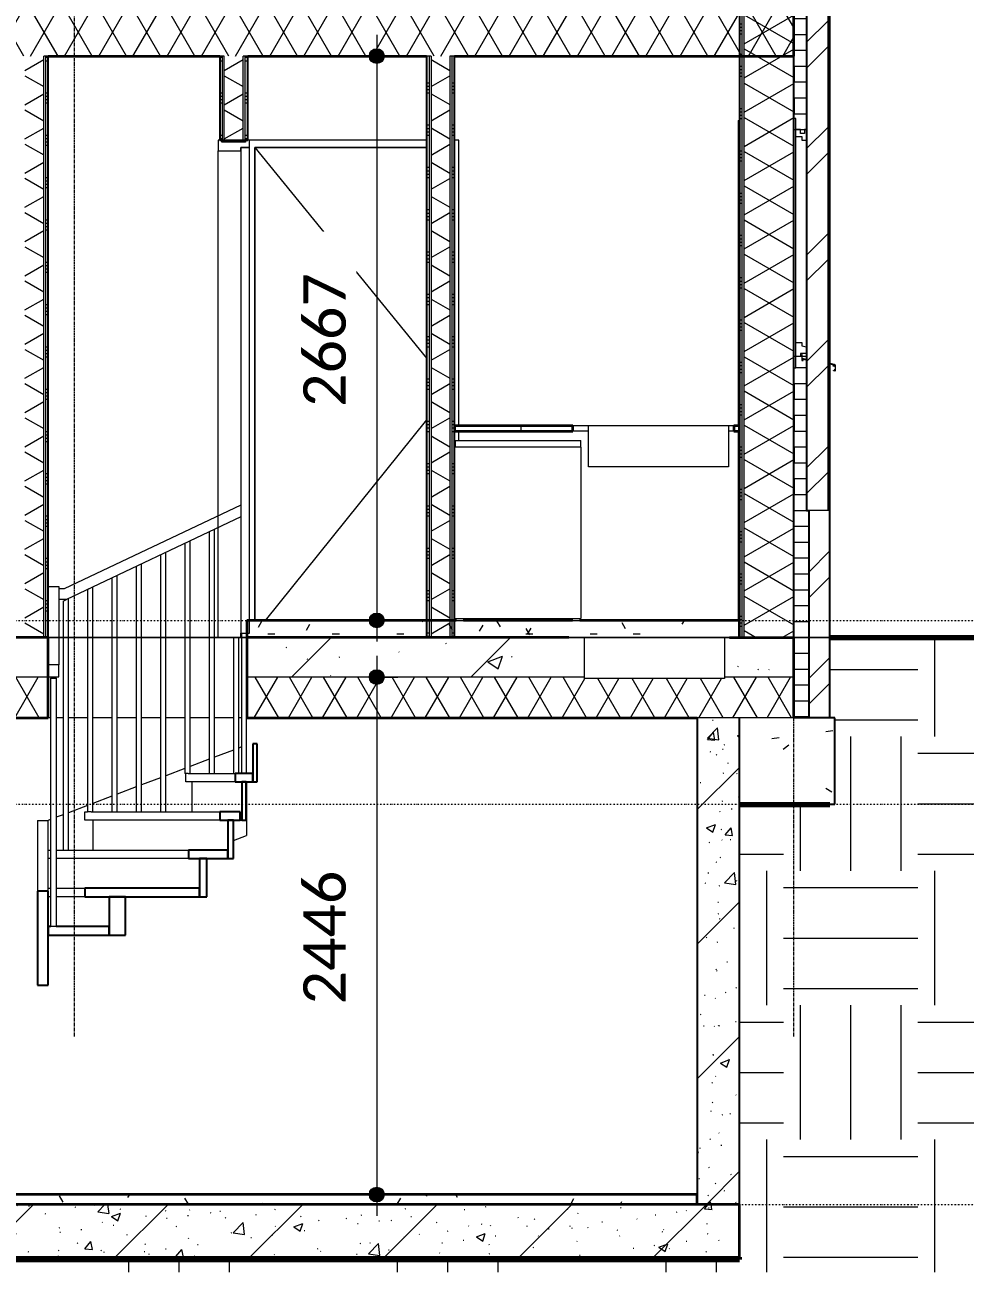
# Model space of a CAD drawing. Header units: millimetres. Extents: x -9622 to 8910, y -3000 to 10688.
# Drawn here: x 859 to 5303, y -3000 to 2895 of the extents above; entities that cross this region are included whole.
import ezdxf

# ---------------------------------------------------------------- set-up
doc = ezdxf.new("R2010")
doc.units = ezdxf.units.MM
for name, pattern in [('Dash dot', [15.875, 6.35, -4.7625, 0, -4.7625]), ('grid', [24, 15, -3, 3, -3]), ('IMPORT-HIDDEN _2_', [25, 12.5, -12.5])]:
    doc.linetypes.add(name, pattern=pattern)
for name, color, linetype, lineweight in [('A-ANNO-DIMS', 211, 'Continuous', 9), ('A-ANNO-DIMS-100', 211, 'Continuous', 9), ('A-DOOR', 31, 'Continuous', 9), ('A-FLOR', 192, 'Continuous', 9), ('A-FLOR-HRAL', 11, 'Continuous', 9), ('A-FLOR-LEVL', 51, 'Continuous', 9), ('A-FLOR-MCUT', 51, 'Continuous', 9), ('A-FLOR-PATT', 8, 'Continuous', 35), ('A-GENM', 13, 'Continuous', 9), ('A-GLAZ', 151, 'Continuous', 9), ('A-WALL', 113, 'Continuous', 9), ('A-WALL-PATT', 111, 'Continuous', 25), ('C-BLDG-PADS', 91, 'Continuous', 9), ('C-TOPO', 7, 'Continuous', 9), ('E-ELEC-EQPM', 71, 'Continuous', 9), ('G-IMPT', 8, 'Continuous', 9), ('I-WALL', 2, 'Continuous', 9), ('kaart_114279_503471_50_dwg', 8, 'Continuous', 9), ('P-SANR-FIXT', 6, 'Continuous', 9), ('PAND', 1, 'Continuous', 9), ('PERCEEL', 250, 'Continuous', 9), ('RASTERVERDELING', 55, 'IMPORT-HIDDEN _2_', 9), ('S-FNDN', 32, 'Continuous', 9), ('S-GRID', 1, 'Continuous', 9), ('S-STRS', 31, 'Continuous', 9), ('WEG', 55, 'Continuous', 9)]:
    doc.layers.add(name, color=color, linetype=linetype, lineweight=lineweight)
doc.styles.add('Calibri', font='calibri.ttf', dxfattribs={"height": 200})
doc.dimstyles.new('00_BR_maatvoering_2_0mm', dxfattribs={"dimscale": 304.8, "dimtxt": 235.469685, "dimasz": 0.918635, "dimexe": 0.328084, "dimexo": 0.0625, "dimgap": 0.229659, "dimtad": 1, "dimdec": 0, "dimzin": 0, "dimdsep": 46, "dimtxsty": 'Calibri', "dimblk1": 'DOTSMALL', "dimblk2": 'DOTSMALL', "dimsah": 1, "dimcen": 0.09, "dimdle": 0.328084, "dimazin": 0, "dimtfac": 1, "dimtdec": 4, "dimtix": 1, "dimtmove": 0, "dimatfit": 3, "dimfxl": 0.328084, "dimfxlon": 1, "dimtvp": 1, "dimtfill": 1, "dimtolj": 1, "dimtzin": 0, "dimarcsym": 2})
pattern_1 = [(45, (-635.1, 2150), (-251.447, 251.447), []), (45, (-635.1, 2531), (-251.447, 251.447), [])]
pattern_2 = [(0, (-635.1, 2150), (635, 635), [635, -635]), (0, (-635.1, 2388.1), (635, 635), [635, -635]), (0, (-635.1, 2626.25), (635, 635), [635, -635]), (90, (-555.7, 2705.6), (-635, 635), [635, -635]), (90, (-317.6, 2705.6), (-635, 635), [635, -635]), (90, (-79.47, 2705.6), (-635, 635), [635, -635])]
pattern_3 = [(0, (-635.09, 2150), (406.4, 101.6), [33.528, -271.272, 33.528, -271.272, -1625.6]), (0, (-635.09, 2150), (406.4, 101.6), [-609.6, 33.528, -576.072, 33.528, -271.272, -711.2]), (0, (-635.09, 2150), (406.4, 101.6), [-1524, 33.528, -169.672, 33.528, -474.472]), (120, (-482.69, 2200.8), (-291.1882, 301.1527), [33.528, -271.272, 33.528, -271.272, -1625.6]), (120, (-482.69, 2200.8), (-291.1882, 301.1527), [-609.6, 33.528, -576.072, 33.528, -271.272, -711.2]), (120, (-482.69, 2200.8), (-291.1882, 301.1527), [-1524, 33.528, -169.672, 33.528, -474.472]), (240, (-431.89, 2404), (-115.2118, -402.7527), [33.528, -271.272, 33.528, -271.272, -1625.6]), (240, (-431.89, 2404), (-115.2118, -402.7527), [-609.6, 33.528, -576.072, 33.528, -271.272, -711.2]), (240, (-431.89, 2404), (-115.2118, -402.7527), [-1524, 33.528, -169.672, 33.528, -474.472])]
pattern_4 = [(180, (2889.24, 1373.5), (-4e-13, -200), []), (180, (2889.24, 1389.5), (-4e-13, -200), []), (180, (2889.24, 1405.5), (-4e-13, -200), []), (180, (2889.24, 1421.5), (-4e-13, -200), [])]
pattern_5 = [(360, (1779.84, 1373.5), (4e-13, 200), []), (360, (1779.84, 1357.5), (4e-13, 200), []), (360, (1779.84, 1341.5), (4e-13, 200), []), (360, (1779.84, 1325.5), (4e-13, 200), [])]

# ---------------------------------------------------------------- blocks, each defined once
blk = doc.blocks.new('32_EA_binnenkozijn_hardhout_deurzonderbovenlicht - 1000x2730-1442049-D-D')
at = {"layer": 'A-DOOR'}
for p, q in [((2757.2, 2350), (1919.8, 2350)), ((1945.2, 2315), (2757.2, 1319.6)), ((2757.2, 2315), (1945.2, 2315)), ((1945.2, 2315), (1945.2, 80)), ((1945.2, 80), (1945.2, 2315)), ((1945.2, 2315), (2757.2, 2315)), ((2910.2, 2350), (2889.2, 2350)), ((2910.2, 1000), (2910.2, 2350)), ((2757.2, 1028.5), (1993.6, 80)), ((2910.2, 930), (2910.2, 975))]:
    blk.add_line(p, q, dxfattribs=at)
blk = doc.blocks.new('Electronics_Appliances_Panasonic-Brasil_Lava-e-seca-Panasonic-NA-S107F2WB - NA-S107F2WB-1142292-D-D')
at = {"layer": 'E-ELEC-EQPM'}
for p, q in [((2891.7, 89.1), (2891.7, 899.3)), ((3486.7, 899.3), (2891.7, 899.3)), ((2892.2, 899.9), (2892.2, 929)), ((3486.7, 899.3), (3486.7, 89.1)), ((2891.7, 89.1), (3486.7, 89.1)), ((2897.3, 80), (2897.3, 89.1)), ((2897.3, 80), (2931.5, 80)), ((2931.5, 89.1), (2931.5, 80)), ((3447, 80), (3447, 89.1)), ((3447, 80), (3481.2, 80)), ((3481.2, 89.1), (3481.2, 80))]:
    blk.add_line(p, q, dxfattribs=at)
at = {"layer": 'E-ELEC-EQPM', "flags": 128}
for points in [[(2892.3, 930), (2892.2, 930), (2892.2, 930), (2892.1, 930), (2892, 930), (2892, 930), (2891.9, 930), (2892.3, 930), (2951, 930), (3016, 930), (3080.4, 930), (3144.8, 930), (3209.3, 930), (3273.7, 930), (3338.2, 930), (3401.9, 930), (3478.7, 930)], [(2892.3, 899.8), (2892.2, 899.8), (2892.2, 899.8), (2892.1, 899.8), (2892, 899.8), (2892, 899.8), (2891.9, 899.8), (2892.3, 899.8), (2951, 899.8), (3016, 899.8), (3080.4, 899.8), (3144.8, 899.8), (3209.3, 899.8), (3273.7, 899.8), (3338.2, 899.8), (3401.9, 899.8), (3478.7, 899.8)], [(3478.7, 930), (3480.9, 930), (3486.3, 930)], [(3478.7, 899.8), (3483, 899.8), (3486.3, 899.8)]]:
    blk.add_lwpolyline(points, dxfattribs=at)
at = {"layer": 'G-IMPT'}
for p, q in [((2891.8, 930), (2891.8, 899.8)), ((3486.3, 899.8), (3486.3, 930))]:
    blk.add_line(p, q, dxfattribs=at)
blk = doc.blocks.new('kaart_114279_503471_50_dwg-1497297-D-D')
at = {"layer": 'PAND'}
blk.add_line((7724, 0), (3857.3, 0), dxfattribs=at)
at = {"layer": 'PAND', "flags": 128}
blk.add_lwpolyline([(1381.3, 0), (1851.4, 0), (-2927.9, 0), (-3816.9, 0), (-706.7, 0), (-1034.6, 0), (2946.6, 0), (4447.9, 0), (5199.7, 0)], close=True, dxfattribs=at)
for points in [[(-1512.8, 0), (2958.1, 0), (3020.7, 0)], [(3857.3, 0), (1303.8, 0), (7724, 0)]]:
    blk.add_lwpolyline(points, dxfattribs=at)
at = {"layer": 'PERCEEL'}
blk.add_line((7724, 0), (-4865.3, 0), dxfattribs=at)
at = {"layer": 'PERCEEL', "flags": 128}
for points in [[(-6087.7, 0), (-4865.3, 0), (7724, 0)], [(-914.9, 0), (2666, 0), (2511.3, 0), (3449.4, 0), (-4252.2, 0), (-5032.9, 0), (-5192.5, 0), (-5674.8, 0), (-5357.7, 0), (-6087.7, 0)], [(7724, 0), (4718.9, 0), (4772.2, 0), (-1099.5, 0), (-3825.3, 0), (-3722.3, 0), (-6087.7, 0)], [(-6087.7, 0), (-4252.2, 0), (3449.4, 0), (7724, 0)], [(-4865.3, 0), (-4466.1, 0), (-3825.3, 0), (-1099.5, 0), (4772.2, 0), (5291, 0), (7724, 0)], [(7724, 0), (2666, 0), (-914.9, 0), (7724, 0)], [(7724, 0), (3449.4, 0), (2511.3, 0), (2666, 0), (7724, 0)], [(7724, 0), (4772.2, 0), (4718.9, 0), (7724, 0)], [(7724, 0), (5291, 0), (4772.2, 0), (7724, 0)]]:
    blk.add_lwpolyline(points, dxfattribs=at)
at = {"layer": 'RASTERVERDELING'}
blk.add_line((-6087.7, 0), (7724, 0), dxfattribs=at)
at = {"layer": 'WEG'}
for p, q in [((7724, 0), (-6087.7, 0)), ((-6087.7, 0), (7724, 0))]:
    blk.add_line(p, q, dxfattribs=at)
blk = doc.blocks.new('Railing - 25mm-3026677-D-D')
at = {"layer": 'A-FLOR-HRAL'}
for p, q in [((1881.8, 20), (1881.8, -643.6)), ((1906.8, -643.6), (1906.8, 20))]:
    blk.add_line(p, q, dxfattribs=at)
blk = doc.blocks.new('Railing - 25mm-3026714-D-D')
at = {"layer": 'A-FLOR-HRAL', "lineweight": 18}
blk.add_line((1006.7, -187.7), (981.7, -187.7), dxfattribs=at)
at = {"layer": 'A-FLOR-HRAL'}
for p, q in [((981.7, -187.7), (981.7, -192.9)), ((981.7, -192.9), (1006.7, -192.9)), ((981.7, -1367.2), (981.7, -192.9)), ((1006.7, -192.9), (1006.7, -187.7)), ((1006.7, -192.9), (1006.7, -1367.2)), ((1006.7, -1367.2), (981.7, -1367.2))]:
    blk.add_line(p, q, dxfattribs=at)
blk = doc.blocks.new('Railing - 25mm-2918722-D-D')
at = {"layer": 'A-FLOR-HRAL'}
for p, q in [((981.7, -187.7), (981.7, -185.9)), ((1006.7, -185.9), (1006.7, -187.7))]:
    blk.add_line(p, q, dxfattribs=at)
blk = doc.blocks.new('Railing - 25mm-3026722-D-D')
at = {"layer": 'A-FLOR-HRAL'}
for p, q in [((1039.2, 171.3), (1055.6, 179.1)), ((1064.2, -1005.4), (1064.2, 183.2)), ((1039.2, 171.3), (1039.2, -1005.4))]:
    blk.add_line(p, q, dxfattribs=at)
blk = doc.blocks.new('Railing - 25mm-2918736-D-D')
at = {"layer": 'A-FLOR-HRAL'}
for p, q in [((1179.2, -824.5), (1179.2, 237.6)), ((1154.2, 225.7), (1163.9, 230.3)), ((1154.2, 225.7), (1154.2, -824.5)), ((1172, -824.5), (1154.2, -824.5))]:
    blk.add_line(p, q, dxfattribs=at)
blk = doc.blocks.new('Railing - 25mm-3026724-D-D')
at = {"layer": 'A-FLOR-HRAL'}
for p, q in [((1269.2, 280.2), (1269.2, -824.5)), ((1294.2, -824.5), (1294.2, 292))]:
    blk.add_line(p, q, dxfattribs=at)
blk = doc.blocks.new('Railing - 25mm-3026726-D-D')
at = {"layer": 'A-FLOR-HRAL'}
for p, q in [((1384.2, 334.6), (1384.2, -824.5)), ((1409.2, -824.5), (1409.2, 346.4))]:
    blk.add_line(p, q, dxfattribs=at)
blk = doc.blocks.new('Railing - 25mm-3026728-D-D')
at = {"layer": 'A-FLOR-HRAL'}
for p, q in [((1499.2, 389), (1499.2, -824.5)), ((1524.2, -824.5), (1524.2, 400.9))]:
    blk.add_line(p, q, dxfattribs=at)
blk = doc.blocks.new('Railing - 25mm-3026730-D-D')
at = {"layer": 'A-FLOR-HRAL'}
for p, q in [((1614.2, 443.5), (1614.2, -643.6)), ((1639.2, -643.6), (1639.2, 455.3)), ((1629.6, -643.6), (1614.2, -643.6))]:
    blk.add_line(p, q, dxfattribs=at)
blk = doc.blocks.new('Railing - 25mm-3026732-D-D')
at = {"layer": 'A-FLOR-HRAL'}
for p, q in [((1729.2, 497.9), (1729.2, -643.6)), ((1754.2, -643.6), (1754.2, 509.7))]:
    blk.add_line(p, q, dxfattribs=at)
blk = doc.blocks.new('Railing - 25mm-3026734-D-D')
at = {"layer": 'A-FLOR-HRAL'}
for p, q in [((1844.2, 0), (1844.2, -643.6)), ((1869.2, -643.6), (1869.2, 0))]:
    blk.add_line(p, q, dxfattribs=at)
blk = doc.blocks.new('Railing - Railing-2589563-D-D')
at = {"layer": 'A-FLOR-HRAL'}
for p, q in [((1879.8, 624.5), (1044.4, 229.1)), ((1879.8, 569.2), (1055.6, 179.1)), ((969.2, 240.8), (1019.2, 240.8)), ((1019.2, 240.8), (1019.2, -130.3)), ((1044.4, 229.1), (1019.2, 229.1)), ((1055.6, 179.1), (1019.2, 179.1))]:
    blk.add_line(p, q, dxfattribs=at)
at = {"layer": 'A-FLOR-HRAL', "lineweight": 18}
for p, q in [((969.2, -130.3), (969.2, -185.9)), ((1019.2, -130.3), (969.2, -130.3)), ((1019.2, -185.9), (1019.2, -130.3)), ((969.2, -185.9), (1019.2, -185.9))]:
    blk.add_line(p, q, dxfattribs=at)
for name in ['Railing - 25mm-3026732-D-D', 'Railing - 25mm-3026730-D-D', 'Railing - 25mm-3026728-D-D', 'Railing - 25mm-3026726-D-D', 'Railing - 25mm-2918736-D-D', 'Railing - 25mm-3026724-D-D', 'Railing - 25mm-3026722-D-D', 'Railing - 25mm-3026677-D-D', 'Railing - 25mm-3026734-D-D', 'Railing - 25mm-2918722-D-D', 'Railing - 25mm-3026714-D-D']:
    blk.add_blockref(name, (0, 0))
blk = doc.blocks.new('Top Rail Type - Top Rail_Internal_-2589589-D-D')
at = {"layer": 'A-FLOR-HRAL'}
for p, q in [((1879.8, 624.5), (1044.4, 229.1)), ((1879.8, 569.2), (1055.6, 179.1)), ((969.2, 240.8), (1019.2, 240.8)), ((1019.2, 240.8), (1019.2, -130.3)), ((1044.4, 229.1), (1019.2, 229.1)), ((1055.6, 179.1), (1019.2, 179.1)), ((969.2, -130.3), (969.2, -185.9)), ((1019.2, -130.3), (969.2, -130.3)), ((1019.2, -185.9), (1019.2, -130.3)), ((969.2, -185.9), (1019.2, -185.9))]:
    blk.add_line(p, q, dxfattribs=at)
blk = doc.blocks.new('74_EB_zinken spoelbak - Stainless Steel-2596522-D-D')
at = {"layer": 'P-SANR-FIXT'}
for p, q in [((3429.2, -1), (3429.2, 1)), ((3429.2, 1), (4189.2, 1)), ((4189.2, 1), (4189.2, -1)), ((3503.2, -1), (3429.2, -1)), ((3503.2, -194.3), (3503.2, -1)), ((4165.2, -1), (3503.2, -1)), ((4165.2, -1), (4165.2, -194.3)), ((4189.2, -1), (4165.2, -1)), ((4165.2, -194.3), (3503.2, -194.3))]:
    blk.add_line(p, q, dxfattribs=at)
blk = doc.blocks.new('KOZIJn_deur - KOZIJn_deur-2858515-D-D')
at = {"layer": 'A-GENM'}
for p, q in [((4230.5, 2443), (4237.2, 2443)), ((4230.5, 2443), (4230.5, 1000)), ((4237.2, 2443), (4233, 2443)), ((4233, 2443), (4233, 2400)), ((4233, 2400), (4237.2, 2400)), ((4230.5, 975), (4230.5, 79.8))]:
    blk.add_line(p, q, dxfattribs=at)
blk = doc.blocks.new('32_EA_binnenkozijn_hardhout_deurzonderbovenlicht - 900x2730-V6-D-D')
at = {"layer": 'A-DOOR', "lineweight": 18}
for p, q in [((1789.8, 2350), (1771.8, 2350)), ((1771.8, 2350), (1771.8, 2300)), ((1771.8, 2300), (1879.8, 2300)), ((1789.8, 2340), (1789.8, 2350)), ((1901.8, 2340), (1789.8, 2340)), ((1919.8, 2315), (1879.8, 2315)), ((1879.8, 2315), (1879.8, 20)), ((1879.8, 2300), (1879.8, 2315)), ((1879.8, 2315), (1919.8, 2315)), ((1919.8, 2350), (1901.8, 2350)), ((1901.8, 2350), (1901.8, 2340)), ((1919.8, 2315), (1919.8, 2350)), ((1919.8, 20), (1919.8, 2315)), ((1879.8, 20), (1919.8, 20))]:
    blk.add_line(p, q, dxfattribs=at)
at = {"layer": 'A-DOOR'}
for p, q in [((1771.8, 0), (1771.8, 2300)), ((1879.8, 0), (1879.8, 20)), ((1879.8, 0), (1771.8, 0)), ((1881.8, 0), (1879.8, 0))]:
    blk.add_line(p, q, dxfattribs=at)
blk = doc.blocks.new('KOZIJN_TYPE_D keuken - KOZIJN_TYPE_D keuken-3292433-D-D')
at = {"layer": 'A-GENM'}
for p, q in [((4524.7, 2400), (4543.7, 2400)), ((4503.7, 1394), (4530.7, 1394)), ((4530.7, 1394), (4530.7, 1377.2)), ((4530.7, 1377.2), (4553.7, 1373.6)), ((4524.7, 1327), (4503.7, 1327)), ((4524.7, 1341), (4524.7, 1327)), ((4553.7, 1341), (4524.7, 1341)), ((4530.7, 1327), (4524.7, 1327)), ((4553.7, 1327), (4532.3, 1327))]:
    blk.add_line(p, q, dxfattribs=at)
at = {"layer": 'A-GLAZ'}
for p, q in [((4503.7, 2453), (4493.7, 2453)), ((4503.7, 2400), (4503.7, 2453)), ((4493.7, 2400), (4503.7, 2400)), ((4524.7, 2400), (4503.7, 2400)), ((4503.7, 1327), (4503.7, 2400)), ((4503.7, 2367), (4530.7, 2367)), ((4524.7, 2381), (4524.7, 2400)), ((4543.7, 2381), (4524.7, 2381)), ((4530.7, 2367), (4530.7, 2350)), ((4553.7, 2400), (4543.7, 2400)), ((4543.7, 2400), (4543.7, 2381)), ((4530.7, 2350), (4553.7, 2350)), ((4503.7, 1327), (4493.7, 1327)), ((4503.7, 1274), (4503.7, 1327)), ((4493.7, 1274), (4503.7, 1274))]:
    blk.add_line(p, q, dxfattribs=at)
blk = doc.blocks.new('41_ISR_lb_vebo_waterslag_10_graden - WS60 160-3292628-D-D')
at = {"layer": 'A-GENM'}
for p, q in [((4532.3, 1337), (4530.7, 1337)), ((4530.7, 1337), (4530.7, 1309)), ((4530.7, 1309), (4537.9, 1307.7)), ((4532.3, 1317.3), (4532.3, 1337)), ((4553.7, 1313.5), (4532.3, 1317.3)), ((4532.3, 1310.3), (4532.3, 1315.2)), ((4532.3, 1315.2), (4553.7, 1311.5)), ((4538.1, 1309.3), (4532.3, 1310.3)), ((4537.9, 1307.7), (4538.1, 1309.3)), ((4686.6, 1290.1), (4663.7, 1294.1)), ((4663.7, 1292.1), (4684.5, 1288.4)), ((4684.5, 1283.7), (4678.1, 1284.3)), ((4678.1, 1284.3), (4678.1, 1282.7)), ((4678.1, 1282.7), (4686.1, 1282)), ((4681.8, 1263.4), (4680.9, 1263.4)), ((4680.9, 1263.4), (4680.9, 1260.5)), ((4680.9, 1260.5), (4680.9, 1263.4)), ((4680.9, 1263.4), (4681.8, 1263.4)), ((4680.9, 1260.5), (4687.2, 1259.4)), ((4682.3, 1261.9), (4681.8, 1263.4)), ((4681.8, 1263.4), (4682.3, 1261.9)), ((4684.5, 1261.5), (4682.3, 1261.9)), ((4682.3, 1261.9), (4684.5, 1261.5)), ((4684.5, 1288.4), (4684.5, 1283.7)), ((4686.1, 1264.6), (4684.5, 1264.9)), ((4684.5, 1264.9), (4684.5, 1261.5)), ((4686.1, 1282), (4686.1, 1288.5)), ((4686.1, 1261.2), (4686.1, 1264.6)), ((4687.5, 1261), (4686.1, 1261.2)), ((4686.1, 1261.2), (4687.5, 1261)), ((4689.1, 1285.1), (4689.1, 1262.4)), ((4690.7, 1262.3), (4690.7, 1285.1))]:
    blk.add_line(p, q, dxfattribs=at)
for centre, radius, start, end in [((4685.7, 1285.1), 3.4, 0, 83.24574), ((4685.7, 1285.1), 3.4, 0, 83.24574), ((4685.7, 1285.1), 5, 0, 80), ((4685.7, 1285.1), 5, 0, 80), ((4687.7, 1262.3), 3, 260.00944, 0), ((4687.7, 1262.3), 3, 260.00944, 0), ((4687.7, 1262.4), 1.42, 259.98087, 360), ((4687.7, 1262.4), 1.42, 259.98087, 360)]:
    blk.add_arc(centre, radius, start, end, dxfattribs=at)
blk = doc.blocks.new('DIMBLOCK1-D-D')
at = {"layer": 'A-ANNO-DIMS-100'}
h = blk.add_hatch(color=256, dxfattribs=at)
edge = h.paths.add_edge_path()
edge.add_arc((2522, -188), 35, 0, 360)
h = blk.add_hatch(color=256, dxfattribs=at)
edge = h.paths.add_edge_path()
edge.add_arc((2522, -2633.5), 35, 0, 360)
for p, q in [((2522, -88), (2522, -2733.5)), ((2522, -188), (2422, -188)), ((2522, -188), (2622, -188)), ((2522, -2633.5), (2422, -2633.5)), ((2522, -2633.5), (2622, -2633.5))]:
    blk.add_line(p, q, dxfattribs=at)
for centre in [(2522, -188), (2522, -2633.5)]:
    blk.add_circle(centre, 35, dxfattribs=at)
at = {"layer": 'A-ANNO-DIMS-100', "color": 0, "insert": (2174.8, -1735), "char_height": 200, "width": 778.208, "attachment_point": 1, "rotation": 90, "line_spacing_factor": 1.158048, "style": 'Calibri', "bg_fill": 3, "box_fill_scale": 1.25, "bg_fill_color": 256, "bg_fill_true_color": 13158600, "bg_fill_transparency": 0}
blk.add_mtext('2446', dxfattribs=at)
blk = doc.blocks.new('_DotSmall')
at = {"color": 0, "linetype": 'ByBlock', "const_width": 0.5}
blk.add_lwpolyline([(-0.0625, 0, 1), (0.0625, 0, 1)], format="xyb", close=True, dxfattribs=at)
blk = doc.blocks.new('DIMBLOCK2-D-D')
at = {"layer": 'A-ANNO-DIMS-100'}
h = blk.add_hatch(color=256, dxfattribs=at)
edge = h.paths.add_edge_path()
edge.add_arc((2522, 2747), 35, 0, 360)
h = blk.add_hatch(color=256, dxfattribs=at)
edge = h.paths.add_edge_path()
edge.add_arc((2522, 80), 35, 0, 360)
for p, q in [((2522, 2847), (2522, -20)), ((2522, 2747), (2422, 2747)), ((2522, 2747), (2622, 2747)), ((2522, 80), (2422, 80)), ((2522, 80), (2622, 80))]:
    blk.add_line(p, q, dxfattribs=at)
for centre in [(2522, 2747), (2522, 80)]:
    blk.add_circle(centre, 35, dxfattribs=at)
at = {"layer": 'A-ANNO-DIMS-100', "color": 0, "insert": (2174.8, 1089.2), "char_height": 200, "width": 778.208, "attachment_point": 1, "rotation": 90, "line_spacing_factor": 1.158048, "style": 'Calibri', "bg_fill": 3, "box_fill_scale": 1.25, "bg_fill_color": 256, "bg_fill_true_color": 13158600, "bg_fill_transparency": 0}
blk.add_mtext('2667', dxfattribs=at)

msp = doc.modelspace()

# ---------------------------------------------------------------- hatches: boundary and pattern name
at = {"layer": 'A-FLOR-PATT', "lineweight": 9}
h = msp.add_hatch(dxfattribs=at)
h.set_pattern_fill('FP_1', color=256, angle=-210, style=0, pattern_type=2)
h.set_pattern_definition([(240, (-262.75, 3000), (121.2436, -70), []), (300, (-262.75, 3000), (121.2436, 70), [])])
h.paths.add_polyline_path([(-5019.2, 2747), (4493.7, 2747), (4493.7, 2982), (-5019.2, 2982), (-5019.2, 2768.6)])
h = msp.add_hatch(dxfattribs=at)
h.set_pattern_fill('FP_50', color=256, style=0, pattern_type=2)
h.set_pattern_definition([(90, (-635.1, 2150), (-320, 2e-14), [])])
h.paths.add_polyline_path([(3407.9, 975), (3449.2, 975), (3449.2, 1000), (2889.2, 1000), (2889.2, 975), (3300, 975)])
h.paths.add_polyline_path([(4237.2, 975), (4237.2, 1000), (4209.2, 999), (4209.2, 975), (4217.1, 975)])
h = msp.add_hatch(dxfattribs=at)
h.set_pattern_fill('FP_31', color=256, style=0, pattern_type=2)
h.set_pattern_definition(pattern_3)
h.paths.add_polyline_path([(-4702.9, 0), (-4702.9, 80), (-4762.7, 80), (-4762.7, 0)])
h.paths.add_polyline_path([(-908.3, 0), (-294.8, 0), (-294.8, 80), (-1409, 80), (-1409, 0), (-1339.9, 0)])
h.paths.add_polyline_path([(-4682.7, 0), (-4242.9, 0), (-4242.9, 80), (-4682.7, 80), (-4682.7, 2)])
h.paths.add_polyline_path([(-162.8, 0), (837.2, 0), (837.2, 80), (-162.8, 80), (-162.8, 17.7)])
h.paths.add_polyline_path([(-1623.8, 0), (-1623.8, 80), (-2336.7, 80), (-2336.7, 0), (-1771.5, 0)])
h.paths.add_polyline_path([(4189.2, 0), (4237.2, 1), (4237.2, 80), (1907.2, 80), (1907.2, 0), (4189.2, 1)])
h.paths.add_polyline_path([(-4222.7, 0), (-4012.8, 0), (-4012.8, 80), (-4222.7, 80), (-4222.7, 13.4)])
h.paths.add_polyline_path([(-2447.8, 0), (-2447.8, 80), (-3901.7, 80), (-3901.7, 0), (-2472.9, 0)])
h = msp.add_hatch(dxfattribs=at)
h.set_pattern_fill('FP_9', color=256, style=0, pattern_type=2)
h.set_pattern_definition([(45, (-635.1, 2150), (-424.264, 424.264), []), (50, (-635.1, 2150), (717.26, -62.75), [75, -825]), (355, (-635.1, 2150), (-138.75, 752.19), [60, -660]), (100.451, (-575.3, 2144.8), (578.514, 689.44), [63.74, -701.14]), (46.184, (-635.1, 2350), (1067.24, -165.52), [112.5, -1237.5]), (96.636, (-546.2, 2336.2), (934.66, 974.12), [95.61, -1051.71]), (351.184, (-635.1, 2350), (934.67, 974.12), [90, -990]), (21, (-535.1, 2300), (596.907, -402.62), [75, -825]), (326, (-535.1, 2300), (243.32, 725.15), [60, -660]), (71.451, (-485.35, 2266.45), (840.225, 322.525), [63.74, -701.14]), (37.5, (-635.1, 2150), (12.16, 332.894), [3.353, -648.647, 3.353, -666.647, -662.5]), (37.5, (-635.1, 2150), (12.16, 332.894), [-1322, 3.353, -659.147]), (7.5, (-635.1, 2150), (263.07, 394.412), [3.353, -378.647, 3.353, -633.647, -252.5]), (7.5, (-635.1, 2150), (263.07, 394.412), [-1019, 3.353, -249.147]), (327.5, (-858.1, 2150), (533.822, -22.555), [3.353, -246.647, 3.353, -776.647, -1035]), (327.5, (-858.1, 2150), (533.822, -22.555), [-1030, 3.353, -1031.647]), (317.5, (-958.1, 2150), (583.186, 100.105), [3.353, -321.647, 3.353, -514.647, -735]), (317.5, (-958.1, 2150), (583.186, 100.105), [-843, 3.35, -731.65]), (317.5, (-958.1, 2150), (583.186, 100.105), [3.353, -321.647, 3.353, -514.647, -735]), (317.5, (-958.1, 2150), (583.186, 100.105), [-843, 3.35, -731.65])])
h.paths.add_polyline_path([(-5019.2, -188), (969.2, -188), (969.2, 0), (-5019.2, 0)])
h.paths.add_polyline_path([(4493.7, -188), (4493.7, 0), (4165.2, -1), (4165.2, -188), (4271.1, -188)])
h.paths.add_polyline_path([(3503.2, -188), (3503.2, -1), (1907.2, 0), (1907.2, -188), (3407.9, -188)])
h = msp.add_hatch(dxfattribs=at)
h.set_pattern_fill('FP_8', color=256, angle=-210, style=0, pattern_type=2)
h.set_pattern_definition([(240, (-262.75, -0.0004), (121.2436, -70), []), (300, (-262.75, -0.0004), (121.2436, 70), [])])
h.paths.add_polyline_path([(-4762.8, -380), (969.2, -380), (969.2, -188), (-5019.2, -188), (-5019.2, -380)])
h.paths.add_polyline_path([(4493.7, -380), (4493.7, -188), (4165.2, -188), (4165.2, -194.3), (3503.2, -194.3), (3503.2, -188), (1907.2, -188), (1907.2, -380), (4271.1, -380)])
h = msp.add_hatch(dxfattribs=at)
h.set_pattern_fill('FP_31', color=256, style=0, pattern_type=2)
h.set_pattern_definition(pattern_3)
h.paths.add_polyline_path([(-969.5, -2680), (4037.2, -2680), (4037.2, -2633.5), (-969.5, -2633.5)])
h = msp.add_hatch(dxfattribs=at)
h.set_pattern_fill('FP_45', color=256, angle=135, style=0, pattern_type=2)
h.set_pattern_definition([(45, (-635.1, 2150), (-318.198, 318.198), []), (50, (-635.1, 2150), (430.356, -37.652), [45, -495]), (355, (-635.1, 2150), (-83.25, 451.315), [36, -396]), (100.451, (-599.23, 2146.86), (347.109, 413.66), [38.244, -420.685]), (46.184, (-635.1, 2270), (640.344, -99.314), [67.5, -742.5]), (96.636, (-581.7, 2261.7), (560.793, 584.475), [57.366, -631.03]), (351.184, (-635.1, 2270), (560.8, 584.47), [54, -594]), (21, (-575.1, 2240), (358.144, -241.572), [45, -495]), (326, (-575.1, 2240), (145.99, 435.09), [36, -396]), (71.451, (-545.25, 2219.87), (504.135, 193.515), [38.244, -420.685]), (37.5, (-635.09, 2150), (4.864, 133.1575), [3.353, -257.447, 3.353, -264.647, -265]), (37.5, (-635.09, 2150), (4.864, 133.1575), [-528.8, 3.353, -261.647]), (7.5, (-635.09, 2150), (105.2278, 157.7647), [3.353, -149.447, 3.353, -251.447, -101]), (7.5, (-635.09, 2150), (105.2278, 157.7647), [-407.6, 3.353, -97.647]), (327.5, (-724.29, 2150), (213.529, -9.022), [3.353, -96.647, 3.353, -308.647, -414]), (327.5, (-724.29, 2150), (213.529, -9.022), [-412, 3.353, -410.647]), (317.5, (-764.3, 2150), (233.2745, 40.042), [3.353, -126.647, 3.353, -203.847, -294]), (317.5, (-764.3, 2150), (233.2745, 40.042), [-337.2, 3.353, -290.647])])
h.paths.add_polyline_path([(-1169.5, -2930), (4237.2, -2930), (4237.2, -2680), (-1169.5, -2680)])
at = {"layer": 'A-WALL-PATT', "lineweight": 9}
h = msp.add_hatch(dxfattribs=at)
h.set_pattern_fill('FP_20', color=256, style=0, pattern_type=2)
h.set_pattern_definition(pattern_1)
h.paths.add_polyline_path([(4563.7, 600), (4653.7, 600), (4653.7, 4467.2), (4553.7, 4467.2), (4553.7, 600)])
h = msp.add_hatch(dxfattribs=at)
h.set_pattern_fill('FP_7', color=256, style=0, pattern_type=2)
h.set_pattern_definition([(0, (4608.74, 0), (0, 75), []), (90, (4608.74, 0), (-112.5, 75), [75, -75])])
h.paths.add_polyline_path([(4532.3, 1315.2), (4532.3, 1310.3), (4538.1, 1309.3), (4537.9, 1307.7), (4530.7, 1309), (4531.2, 1310.9)])
h.paths.add_polyline_path([(4532.3, 1317.3), (4553.7, 1313.5), (4553.7, 1327), (4532.3, 1327)])
h.paths.add_polyline_path([(4553.7, 600), (4553.7, 1311.5), (4532.3, 1315.2), (4531.9, 1315.2), (4530.7, 1310.3), (4530.7, 1327), (4503.7, 1327), (4503.7, 1274), (4493.7, 1274), (4493.7, 600)])
h.paths.add_polyline_path([(4553.7, 2400), (4553.7, 3047), (4493.7, 3047), (4493.7, 2453), (4503.7, 2453), (4503.7, 2400), (4543.7, 2400)])
h = msp.add_hatch(dxfattribs=at)
h.set_pattern_fill('FP_26', color=256, angle=-180, style=0, pattern_type=2)
h.set_pattern_definition([(360, (4237.24, 1500), (4e-13, 200), []), (360, (4237.24, 1484), (4e-13, 200), []), (360, (4237.24, 1468), (4e-13, 200), []), (360, (4237.24, 1452), (4e-13, 200), [])])
h.paths.add_polyline_path([(4237.2, 0), (4249.7, 0), (4249.7, 3000), (4237.2, 3000), (4237.2, 17.7)])
h = msp.add_hatch(dxfattribs=at)
h.set_pattern_fill('FP_25', color=256, angle=-210, style=0, pattern_type=2)
h.set_pattern_definition([(330, (4237.24, 1500), (70, 121.244), []), (30, (4237.24, 1500), (-70, 121.244), [])])
h.paths.add_polyline_path([(4271.1, 0), (4493.7, 0), (4493.7, 3000), (4258.7, 3000), (4258.7, 0)])
h = msp.add_hatch(dxfattribs=at)
h.set_pattern_fill('FP_14', color=256, angle=-210, style=0, pattern_type=2)
h.set_pattern_definition([(330, (837.2, 1373.5), (70, 121.244), []), (30, (837.2, 1373.5), (-70, 121.244), [])])
h.paths.add_polyline_path([(858.7, 0), (947.7, 0), (947.7, 2747), (858.7, 2747), (858.7, 17.7)])
h = msp.add_hatch(dxfattribs=at)
h.set_pattern_fill('FP_13', color=256, angle=-180, style=0, pattern_type=2)
h.set_pattern_definition([(360, (837.2, 1373.5), (4e-13, 200), []), (360, (837.2, 1357.5), (4e-13, 200), []), (360, (837.2, 1341.5), (4e-13, 200), []), (360, (837.2, 1325.5), (4e-13, 200), [])])
h.paths.add_polyline_path([(956.7, 0), (969.2, 0), (969.2, 2747), (956.7, 2747), (956.7, 17.7)])
h = msp.add_hatch(dxfattribs=at)
h.set_pattern_fill('FP_48', color=256, angle=-180, style=0, pattern_type=2)
h.set_pattern_definition(pattern_5)
h.paths.add_polyline_path([(1792.3, 2350), (1792.3, 2747), (1779.8, 2747), (1779.8, 2350), (1789.3, 2350)])
h = msp.add_hatch(dxfattribs=at)
h.set_pattern_fill('FP_49', color=256, angle=-210, style=0, pattern_type=2)
h.set_pattern_definition([(330, (1779.84, 1373.5), (70, 121.244), []), (30, (1779.84, 1373.5), (-70, 121.244), [])])
h.paths.add_polyline_path([(1890.3, 2350), (1890.3, 2747), (1801.3, 2747), (1801.3, 2350)])
h = msp.add_hatch(dxfattribs=at)
h.set_pattern_fill('FP_48', color=256, angle=-180, style=0, pattern_type=2)
h.set_pattern_definition(pattern_5)
h.paths.add_polyline_path([(1911.8, 2350), (1911.8, 2747), (1899.3, 2747), (1899.3, 2350)])
h = msp.add_hatch(dxfattribs=at)
h.set_pattern_fill('FP_46', color=256, angle=180, style=0, pattern_type=2)
h.set_pattern_definition(pattern_4)
h.paths.add_polyline_path([(2757.2, 0), (2769.7, 0), (2769.7, 2747), (2757.2, 2747), (2757.2, 17.7)])
h = msp.add_hatch(dxfattribs=at)
h.set_pattern_fill('FP_47', color=256, angle=150, style=0, pattern_type=2)
h.set_pattern_definition([(150, (2889.24, 1373.5), (-70, -121.244), []), (210, (2889.24, 1373.5), (70, -121.244), [])])
h.paths.add_polyline_path([(2778.7, 0), (2867.7, 0), (2867.7, 2747), (2778.7, 2747), (2778.7, 17.7)])
h = msp.add_hatch(dxfattribs=at)
h.set_pattern_fill('FP_46', color=256, angle=180, style=0, pattern_type=2)
h.set_pattern_definition(pattern_4)
h.paths.add_polyline_path([(2876.7, 0), (2889.2, 0), (2889.2, 2747), (2876.7, 2747), (2876.7, 17.7)])
h = msp.add_hatch(dxfattribs=at)
h.set_pattern_fill('FP_19', color=256, style=0, pattern_type=2)
h.set_pattern_definition([(0, (-1242.76, 0), (0, 75), []), (90, (-1242.76, 0), (-112.5, 75), [75, -75])])
h.paths.add_polyline_path([(4563.7, -380), (4563.7, 600), (4493.7, 600), (4493.7, -380)])
h = msp.add_hatch(dxfattribs=at)
h.set_pattern_fill('FP_20', color=256, style=0, pattern_type=2)
h.set_pattern_definition(pattern_1)
h.paths.add_polyline_path([(4663.7, -380), (4663.7, 600), (4563.7, 600), (4563.7, -380)])
h = msp.add_hatch(dxfattribs=at)
h.set_pattern_fill('FP_51', color=256, angle=135, style=0, pattern_type=2)
h.set_pattern_definition([(45, (-635.1, 2150), (-318.198, 318.198), []), (50, (-635.1, 2150), (430.356, -37.652), [45, -495]), (355, (-635.1, 2150), (-83.25, 451.315), [36, -396]), (100.451, (-599.23, 2146.86), (347.109, 413.66), [38.244, -420.685]), (46.184, (-635.1, 2270), (640.344, -99.314), [67.5, -742.5]), (96.636, (-581.7, 2261.7), (560.793, 584.475), [57.366, -631.03]), (351.184, (-635.1, 2270), (560.8, 584.47), [54, -594]), (21, (-575.1, 2240), (358.144, -241.572), [45, -495]), (326, (-575.1, 2240), (145.99, 435.09), [36, -396]), (71.451, (-545.25, 2219.87), (504.135, 193.515), [38.244, -420.685]), (37.5, (-635.09, 2150), (4.864, 133.1575), [3.353, -257.447, 3.353, -264.647, -265]), (37.5, (-635.09, 2150), (4.864, 133.1575), [-528.8, 3.353, -261.647]), (7.5, (-635.09, 2150), (105.2278, 157.7647), [3.353, -149.447, 3.353, -251.447, -101]), (7.5, (-635.09, 2150), (105.2278, 157.7647), [-407.6, 3.353, -97.647]), (327.5, (-724.29, 2150), (213.529, -9.022), [3.353, -96.647, 3.353, -308.647, -414]), (327.5, (-724.29, 2150), (213.529, -9.022), [-412, 3.353, -410.647]), (317.5, (-764.3, 2150), (233.2745, 40.042), [3.353, -126.647, 3.353, -203.847, -294]), (317.5, (-764.3, 2150), (233.2745, 40.042), [-337.2, 3.353, -290.647])])
h.paths.add_polyline_path([(4237.2, -2680), (4237.2, -380), (4037.2, -380), (4037.2, -2680)])
h = msp.add_hatch(dxfattribs=at)
h.set_pattern_fill('FP_10', color=256, style=0, pattern_type=2)
h.set_pattern_definition([(50, (-635.1, 2150), (728.737, -63.756), [76.2, -838.2]), (355, (-635.1, 2150), (-140.97, 764.23), [60.96, -670.56]), (100.451, (-574.36, 2144.7), (587.77, 700.47), [64.76, -712.36]), (46.184, (-635.1, 2353.2), (1084.32, -168.17), [114.3, -1257.3]), (96.636, (-544.7, 2339.2), (949.61, 989.71), [97.14, -1068.54]), (351.184, (-635.1, 2353.2), (949.62, 989.7), [91.44, -1005.84]), (21, (-533.5, 2302.4), (606.46, -409.06), [76.2, -838.2]), (326, (-533.5, 2302.4), (247.21, 736.75), [60.96, -670.56]), (71.451, (-482.95, 2268.3), (853.67, 327.685), [64.76, -712.36]), (37.5, (-635.1, 2150), (12.355, 338.22), [33.528, -628.904, 33.528, -647.192, -673.1]), (37.5, (-635.1, 2150), (12.355, 338.22), [-1343.15, 33.53, -639.57]), (7.5, (-635.1, 2150), (267.279, 400.722), [33.528, -354.584, 33.528, -613.664, -256.54]), (7.5, (-635.1, 2150), (267.279, 400.722), [-1035.304, 33.53, -223.01]), (327.5, (-861.66, 2150), (542.363, -22.915), [33.528, -220.472, 33.528, -758.952, -1051.56]), (327.5, (-861.66, 2150), (542.363, -22.915), [-1046.48, 33.53, -1018.03]), (317.5, (-963.26, 2150), (592.517, 101.707), [33.528, -296.672, 33.528, -492.76, -746.76]), (317.5, (-963.26, 2150), (592.517, 101.707), [-856.49, 33.53, -713.23])])
h.paths.add_polyline_path([(4687.2, -788), (4687.2, -380), (4237.2, -380), (4237.2, -788), (4271.1, -788)])
at = {"layer": 'C-TOPO'}
h = msp.add_hatch(dxfattribs=at)
h.set_pattern_fill('FP_29', color=256, style=0, pattern_type=2)
h.set_pattern_definition(pattern_2)
h.paths.add_polyline_path([(4663.7, -3000), (7315.1, -3000), (7315.1, 0), (4663.7, 0), (4663.7, -380), (4687.2, -380), (4687.2, -788), (4663.7, -788), (4663.7, -1732.9)])
h = msp.add_hatch(dxfattribs=at)
h.set_pattern_fill('FP_29', color=256, style=0, pattern_type=2)
h.set_pattern_definition(pattern_2)
h.paths.add_polyline_path([(4663.7, -3000), (4663.7, -790.2), (4237.2, -790.2), (4237.2, -3000), (4415.6, -3000)])
h = msp.add_hatch(dxfattribs=at)
h.set_pattern_fill('FP_29', color=256, style=0, pattern_type=2)
h.set_pattern_definition(pattern_2)
h.paths.add_polyline_path([(818.2, -3000), (4237.2, -3000), (4237.2, -2940.2), (-1169.5, -2940.2), (-1169.5, -3000)])

# ---------------------------------------------------------------- linework, layer by layer
at = {"layer": 'A-FLOR', "lineweight": 35}
for p, q in [((4493.7, 2747), (4493.7, 3000)), ((969.2, 2747), (1779.8, 2747)), ((1911.8, 2747), (2757.2, 2747)), ((2889.2, 2747), (4493.7, 2747)), ((3449.2, 1000), (2889.2, 1000)), ((2889.2, 1000), (2889.2, 975)), ((2889.2, 975), (3449.2, 975)), ((3449.2, 975), (3449.2, 999)), ((4237.2, 1000), (4209.2, 1000)), ((4209.2, 999), (4209.2, 975)), ((4209.2, 975), (4237.2, 975)), ((4237.2, 975), (4237.2, 1000)), ((1907.2, 80), (1907.2, -380)), ((2897.3, 80), (1907.2, 80)), ((3447, 80), (2931.5, 80)), ((4237.2, 80), (3481.2, 80)), ((4237.2, 0), (4237.2, 80)), ((969.2, 0), (-1512.8, 0)), ((969.2, -380), (969.2, 0)), ((3429.2, 0), (1907.2, 0)), ((4189.2, 0), (4493.7, 0)), ((4493.7, -380), (4493.7, 0)), ((-969.5, -380), (969.2, -380)), ((1907.2, -380), (4037.2, -380)), ((4037.2, -2633.5), (-969.5, -2633.5)), ((4037.2, -2680), (4037.2, -2633.5)), ((4237.2, -2680), (-1169.5, -2680)), ((4237.2, -2930), (4237.2, -2680)), ((-1169.5, -2930), (4237.2, -2930))]:
    msp.add_line(p, q, dxfattribs=at)
at = {"layer": 'A-FLOR'}
for p, q in [((3523.2, 975), (3449.2, 975)), ((4209.2, 975), (4185.2, 975)), ((1019.2, 0), (1039.2, 0)), ((1064.2, 0), (1154.2, 0)), ((1179.2, 0), (1269.2, 0)), ((1294.2, 0), (1384.2, 0)), ((1409.2, 0), (1499.2, 0)), ((1524.2, 0), (1614.2, 0)), ((1639.2, 0), (1729.2, 0)), ((1754.2, 0), (1771.8, 0)), ((981.7, -380), (969.2, -380)), ((1039.2, -380), (1006.7, -380)), ((1154.2, -380), (1064.2, -380)), ((1269.2, -380), (1179.2, -380)), ((1384.2, -380), (1294.2, -380)), ((1499.2, -380), (1409.2, -380)), ((1614.2, -380), (1524.2, -380)), ((1729.2, -380), (1639.2, -380)), ((1844.2, -380), (1754.2, -380)), ((1881.8, -380), (1869.2, -380))]:
    msp.add_line(p, q, dxfattribs=at)
at = {"layer": 'A-FLOR-LEVL', "linetype": 'Dash dot'}
for p, q in [((-7542.2, 80), (8909.6, 80)), ((-7542.2, -788), (8909.6, -788)), ((-7542.2, -2680), (8909.6, -2680))]:
    msp.add_line(p, q, dxfattribs=at)
at = {"layer": 'A-FLOR-MCUT'}
for p, q in [((969.2, -188), (-5019.2, -188)), ((3503.2, -188), (1907.2, -188)), ((4493.7, -188), (4165.2, -188))]:
    msp.add_line(p, q, dxfattribs=at)
at = {"layer": 'A-WALL'}
for p, q in [((4249.7, 0), (4249.7, 5224.5)), ((4258.7, 0), (4258.7, 5224.5)), ((4653.7, 4467.2), (4653.7, 600)), ((969.2, 2747), (947.7, 2747)), ((947.7, 0), (947.7, 2747)), ((956.7, 0), (956.7, 2747)), ((1801.3, 2747), (1779.8, 2747)), ((1792.3, 2350), (1792.3, 2747)), ((1801.3, 2350), (1801.3, 2747)), ((1911.8, 2747), (1890.3, 2747)), ((1890.3, 2350), (1890.3, 2747)), ((1899.3, 2350), (1899.3, 2747)), ((2778.7, 2747), (2757.2, 2747)), ((2769.7, 2747), (2769.7, 0)), ((2778.7, 2747), (2778.7, 0)), ((2867.7, 2747), (2867.7, 0)), ((2889.2, 2747), (2867.7, 2747)), ((2876.7, 2747), (2876.7, 0)), ((4493.7, 600), (4553.7, 600)), ((4663.7, 600), (4563.7, 600)), ((4493.7, -380), (4037.2, -380))]:
    msp.add_line(p, q, dxfattribs=at)
at = {"layer": 'A-WALL', "lineweight": 25}
for p, q in [((4553.7, 5233.8), (4553.7, 600)), ((4663.7, -380), (4663.7, 4467.2)), ((4553.7, 600), (4563.7, 600)), ((4563.7, 600), (4563.7, -380)), ((4037.2, -380), (4037.2, -2633.5)), ((4237.2, -2680), (4237.2, -380))]:
    msp.add_line(p, q, dxfattribs=at)
at = {"layer": 'C-BLDG-PADS', "lineweight": 18}
for p, q in [((4237.2, -790), (4663.7, -790)), ((4663.7, -790), (4663.7, -788)), ((4237.2, -2938), (-1169.5, -2938)), ((-1169.5, -2940), (4237.2, -2940)), ((4237.2, -2940), (4237.2, -2938))]:
    msp.add_line(p, q, dxfattribs=at)
at = {"layer": 'C-TOPO', "lineweight": 70}
for p, q in [((4663.7, 0), (5709.3, 0)), ((4237.2, -790.2), (4415.6, -790.2)), ((4415.6, -790.2), (4663.7, -790.2)), ((4663.7, -790.2), (4663.7, -788)), ((4663.7, -790.2), (4663.7, -788)), ((-1169.5, -2940.2), (1618.8, -2940.2)), ((1618.8, -2940.2), (4237.2, -2940.2)), ((4237.2, -2940.2), (4237.2, -2930)), ((4237.2, -2940.2), (4237.2, -2930)), ((4237.2, -2940.2), (4237.2, -2930)), ((4237.2, -2940.2), (4237.2, -2930)), ((4237.2, -2940.2), (4237.2, -2930)), ((4237.2, -2940.2), (4237.2, -2930)), ((4237.2, -2940.2), (4237.2, -2930))]:
    msp.add_line(p, q, dxfattribs=at)
at = {"layer": 'C-TOPO'}
for p, q in [((5709.3, 0), (4663.7, 0)), ((4237.2, -790.2), (4415.6, -790.2)), ((4415.6, -790.2), (4663.7, -790.2)), ((4663.7, -788), (4663.7, -790.2)), ((4663.7, -788), (4663.7, -790.2)), ((1618.8, -2940.2), (-1169.5, -2940.2)), ((1618.8, -2940.2), (4237.2, -2940.2)), ((4237.2, -2930), (4237.2, -2940.2)), ((4237.2, -2930), (4237.2, -2940.2)), ((4237.2, -2930), (4237.2, -2940.2)), ((4237.2, -2930), (4237.2, -2940.2)), ((4237.2, -2930), (4237.2, -2940.2)), ((4237.2, -2930), (4237.2, -2940.2)), ((4237.2, -2930), (4237.2, -2940.2))]:
    msp.add_line(p, q, dxfattribs=at)
at = {"layer": 'I-WALL', "lineweight": 25}
for p, q in [((4237.2, 5224.5), (4237.2, 80)), ((4493.7, 0), (4493.7, 5224.5)), ((969.2, 0), (969.2, 2747)), ((1779.8, 2747), (1779.8, 2350)), ((1911.8, 2350), (1911.8, 2747)), ((2757.2, 2747), (2757.2, 0)), ((2889.2, 0), (2889.2, 2747)), ((1779.8, 2350), (1911.8, 2350))]:
    msp.add_line(p, q, dxfattribs=at)
at = {"layer": 'S-FNDN', "lineweight": 25}
for p, q in [((4687.2, -380), (4493.7, -380)), ((4687.2, -788), (4687.2, -380)), ((4237.2, -788), (4687.2, -788))]:
    msp.add_line(p, q, dxfattribs=at)
at = {"layer": 'S-GRID', "linetype": 'grid'}
for p, q in [((1093.7, -1885.9), (1093.7, 10087.6)), ((4493.7, -1885.9), (4493.7, 10087.6))]:
    msp.add_line(p, q, dxfattribs=at)
at = {"layer": 'S-STRS'}
for p, q in [((1881.8, -518.3), (1869.2, -523.1)), ((1729.2, -576.3), (1639.2, -610.4)), ((1844.2, -532.6), (1754.2, -566.8)), ((1614.2, -619.9), (1524.2, -654.1)), ((1618.8, -683.6), (1618.8, -643.6)), ((1629.6, -643.6), (1852.9, -643.6)), ((1384.2, -707.3), (1294.2, -741.5)), ((1499.2, -663.6), (1409.2, -697.8)), ((1852.9, -683.6), (1618.8, -683.6)), ((1650, -824.5), (1650, -683.6)), ((1906.8, -683.6), (1906.8, -936.7)), ((1269.2, -751), (1179.2, -785.1)), ((1154.2, -794.6), (1064.2, -828.8)), ((1142.4, -824.5), (1154.2, -824.5)), ((1142.4, -864.5), (1142.4, -824.5)), ((1172, -824.5), (1780.4, -824.5)), ((918.8, -865), (918.8, -1199.9)), ((918.8, -865), (968.8, -865)), ((981.7, -860.1), (968.8, -865)), ((968.8, -1199.9), (968.8, -865)), ((1039.2, -838.3), (1006.7, -850.7)), ((1780.4, -864.5), (1142.4, -864.5)), ((1180.5, -1005.4), (1180.5, -864.5)), ((1876.8, -864.5), (1884.1, -864.5)), ((1843.9, -960.6), (1906.8, -936.7)), ((968.8, -1005.4), (981.7, -1005.4)), ((981.7, -1045.4), (968.8, -1045.4)), ((1006.7, -1005.4), (1632.1, -1005.4)), ((1632.1, -1045.4), (1006.7, -1045.4)), ((968.8, -1186.3), (981.7, -1186.3)), ((981.7, -1226.3), (968.8, -1226.3)), ((1006.7, -1186.3), (1141.3, -1186.3)), ((1141.3, -1226.3), (1006.7, -1226.3))]:
    msp.add_line(p, q, dxfattribs=at)
at = {"layer": 'S-STRS', "lineweight": 25}
for p, q in [((1936.8, -502.7), (1936.8, -683.6)), ((1956.8, -502.7), (1936.8, -502.7)), ((1956.8, -683.6), (1956.8, -502.7)), ((1936.8, -643.6), (1852.9, -643.6)), ((1852.9, -643.6), (1852.9, -683.6)), ((1936.8, -683.6), (1936.8, -643.6)), ((1852.9, -683.6), (1936.8, -683.6)), ((1884.1, -683.6), (1884.1, -864.5)), ((1904.9, -683.6), (1884.1, -683.6)), ((1904.9, -864.5), (1904.9, -683.6)), ((1936.8, -683.6), (1956.8, -683.6)), ((1876.8, -824.5), (1780.4, -824.5)), ((1780.4, -824.5), (1780.4, -864.5)), ((1876.8, -864.5), (1876.8, -824.5)), ((1780.4, -864.5), (1876.8, -864.5)), ((1818.5, -864.5), (1818.5, -1045.4)), ((1843.9, -864.5), (1818.5, -864.5)), ((1843.9, -1045.4), (1843.9, -864.5)), ((1884.1, -864.5), (1904.9, -864.5)), ((1818.5, -1005.4), (1632.1, -1005.4)), ((1632.1, -1005.4), (1632.1, -1045.4)), ((1632.1, -1045.4), (1818.5, -1045.4)), ((1684.4, -1045.4), (1684.4, -1226.3)), ((1719.2, -1045.4), (1684.4, -1045.4)), ((1719.2, -1226.3), (1719.2, -1045.4)), ((1818.5, -1045.4), (1818.5, -1005.4)), ((1818.5, -1045.4), (1843.9, -1045.4)), ((968.8, -1199.9), (918.8, -1199.9)), ((918.8, -1199.9), (918.8, -1644.3)), ((968.8, -1644.3), (968.8, -1199.9)), ((1684.4, -1186.3), (1141.3, -1186.3)), ((1141.3, -1186.3), (1141.3, -1226.3)), ((1141.3, -1226.3), (1684.4, -1226.3)), ((1257.2, -1226.3), (1257.2, -1407.2)), ((1334.5, -1226.3), (1257.2, -1226.3)), ((1334.5, -1407.2), (1334.5, -1226.3)), ((1684.4, -1226.3), (1684.4, -1186.3)), ((1684.4, -1226.3), (1719.2, -1226.3)), ((981.7, -1367.2), (968.8, -1367.2)), ((968.8, -1367.2), (968.8, -1407.2)), ((968.8, -1407.2), (1257.2, -1407.2)), ((1257.2, -1367.2), (1006.7, -1367.2)), ((1257.2, -1407.2), (1257.2, -1367.2)), ((1257.2, -1407.2), (1334.5, -1407.2)), ((918.8, -1644.3), (968.8, -1644.3))]:
    msp.add_line(p, q, dxfattribs=at)

# ---------------------------------------------------------------- block references
at = {"layer": 'A-DOOR'}
for name in ['32_EA_binnenkozijn_hardhout_deurzonderbovenlicht - 900x2730-V6-D-D', '32_EA_binnenkozijn_hardhout_deurzonderbovenlicht - 1000x2730-1442049-D-D']:
    msp.add_blockref(name, (0, 0), dxfattribs=at)
at = {"layer": 'A-FLOR-HRAL'}
for name in ['Railing - Railing-2589563-D-D', 'Top Rail Type - Top Rail_Internal_-2589589-D-D']:
    msp.add_blockref(name, (0, 0), dxfattribs=at)
at = {"layer": 'A-GENM'}
msp.add_blockref('41_ISR_lb_vebo_waterslag_10_graden - WS60 160-3292628-D-D', (0, 0), dxfattribs=at)
at = {"layer": 'A-GLAZ'}
for name in ['KOZIJn_deur - KOZIJn_deur-2858515-D-D', 'KOZIJN_TYPE_D keuken - KOZIJN_TYPE_D keuken-3292433-D-D']:
    msp.add_blockref(name, (0, 0), dxfattribs=at)
at = {"layer": 'E-ELEC-EQPM'}
msp.add_blockref('Electronics_Appliances_Panasonic-Brasil_Lava-e-seca-Panasonic-NA-S107F2WB - NA-S107F2WB-1142292-D-D', (0, 0), dxfattribs=at)
at = {"layer": 'kaart_114279_503471_50_dwg', "color": 92}
msp.add_blockref('kaart_114279_503471_50_dwg-1497297-D-D', (0, 0), dxfattribs=at)
at = {"layer": 'P-SANR-FIXT'}
for p in [(20, 1000), (0, 0), (0, 0), (0, 0)]:
    msp.add_blockref('74_EB_zinken spoelbak - Stainless Steel-2596522-D-D', p, dxfattribs=at)

# ---------------------------------------------------------------- next in the draw order: dimensions: what is measured, and where the dimension line sits
at = {"layer": 'A-ANNO-DIMS'}
for base, p1, p2, override, picture, middle in [((2522, 80), (2622, 2747), (2622, 80), {"dimpost": '<>', "dimfxl": 2667}, 'DIMBLOCK2-D-D', (2349.5, 1413.5)), ((2521.9830796, -2633.5), (2621.9830796, -188), (2621.9830796, -2633.5), {"dimpost": '<>', "dimfxl": 2445.5}, 'DIMBLOCK1-D-D', (2349.5215411, -1410.75))]:
    dim = msp.add_linear_dim(base=base, p1=p1, p2=p2, angle=90, dimstyle='00_BR_maatvoering_2_0mm', override=override, dxfattribs=at)
    dim.commit()
    dim.dimension.update_dxf_attribs({"geometry": picture, "text_midpoint": middle})

doc.saveas('drawing.dxf')
